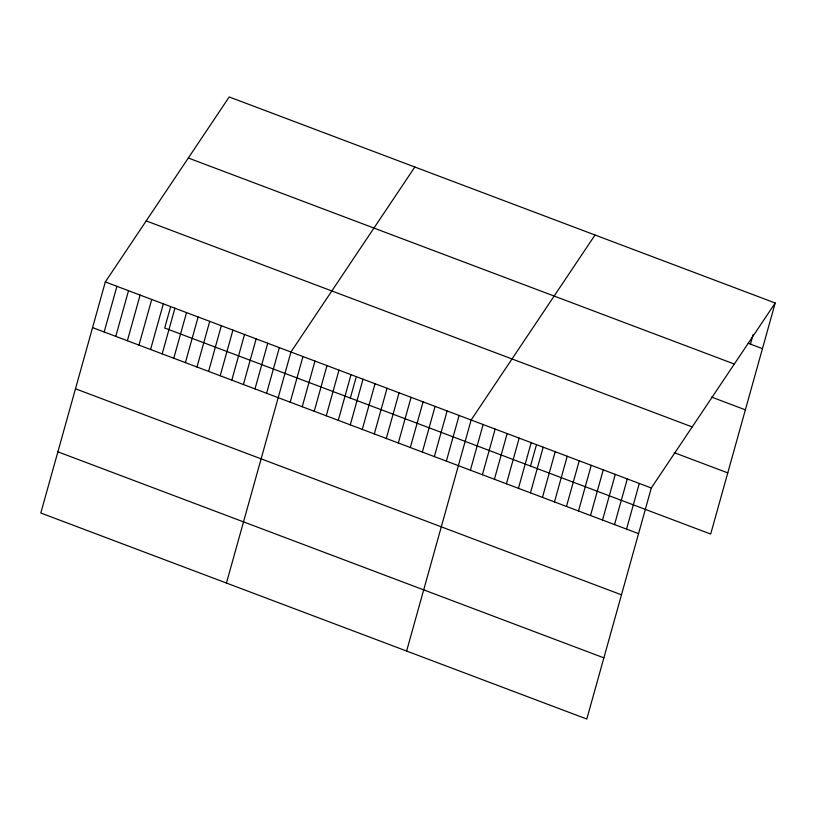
<?xml version="1.0" encoding="UTF-8"?>
<svg xmlns="http://www.w3.org/2000/svg" width="816" height="816" viewBox="0 0 816 816"><rect width="100%" height="100%" fill="white"/><g stroke="black" fill="none" stroke-linecap="round" stroke-linejoin="round"><path stroke-width="1.22" d="M105.315 281.948L40.8 512.999L586.796 719.039L651.301 487.988L775.2 303.001L229.204 96.961L105.315 281.948L651.301 487.988M104.162 331.99L116.912 286.324M115.77 336.365L128.52 290.7M127.367 340.741L140.117 295.086M138.975 345.117L151.725 299.462M150.572 349.503L163.322 303.838M170.391 307.622L164.699 328.012L710.685 534.052L775.2 303.001M162.18 353.879L174.93 308.213M173.777 358.255L186.527 312.599M185.385 362.63L198.125 316.975M196.982 367.016L209.732 321.351M208.59 371.392L221.33 325.727M220.187 375.768L232.937 330.113M231.795 380.144L244.535 334.489M243.392 384.53L256.142 338.864M255 388.906L267.74 343.24M266.597 393.281L279.347 347.626M226.44 583.052L290.945 352.002L414.844 167.015M290.21 402.196L302.96 356.531M302.226 406.725L314.976 361.07M314.231 411.264L326.981 365.599M326.247 415.793L338.997 370.138M338.263 420.322L351.013 374.666M350.329 398.065L356.031 377.675M350.268 424.861L363.018 379.195M362.284 429.389L375.034 383.734M374.299 433.928L387.039 388.263M386.305 438.457L399.055 392.802M398.32 442.986L411.07 397.331M410.326 447.525L423.076 401.86M422.341 452.054L435.091 406.399M434.357 456.593L447.107 410.927M446.362 461.122L459.112 415.466M406.613 651.046L471.128 419.995L595.027 235.008M470.393 470.189L483.133 424.524M482.399 474.718L495.149 429.063M494.414 479.257L507.164 433.592M506.43 483.786L519.17 438.121M518.435 488.315L531.185 442.66M530.512 466.058L536.204 445.669M530.451 492.854L543.201 447.188M542.456 497.383L555.206 451.727M554.472 501.922L567.222 456.256M566.488 506.45L579.238 460.785M578.493 510.979L591.243 465.324M590.509 515.518L603.259 469.853M602.524 520.047L615.264 474.392M614.53 524.586L627.28 478.921M626.545 529.115L639.295 483.449M750.445 344.128L753.127 334.519M748.252 343.301L762.45 348.656M188.323 158.008L734.318 364.048M711.521 397.066L745.365 409.836M146.197 220.901L692.192 426.941M674.261 452.676L727.77 472.872M92.565 327.604L638.551 533.644M75.48 388.783L621.476 594.823M57.885 451.819L603.871 657.859"/></g></svg>
